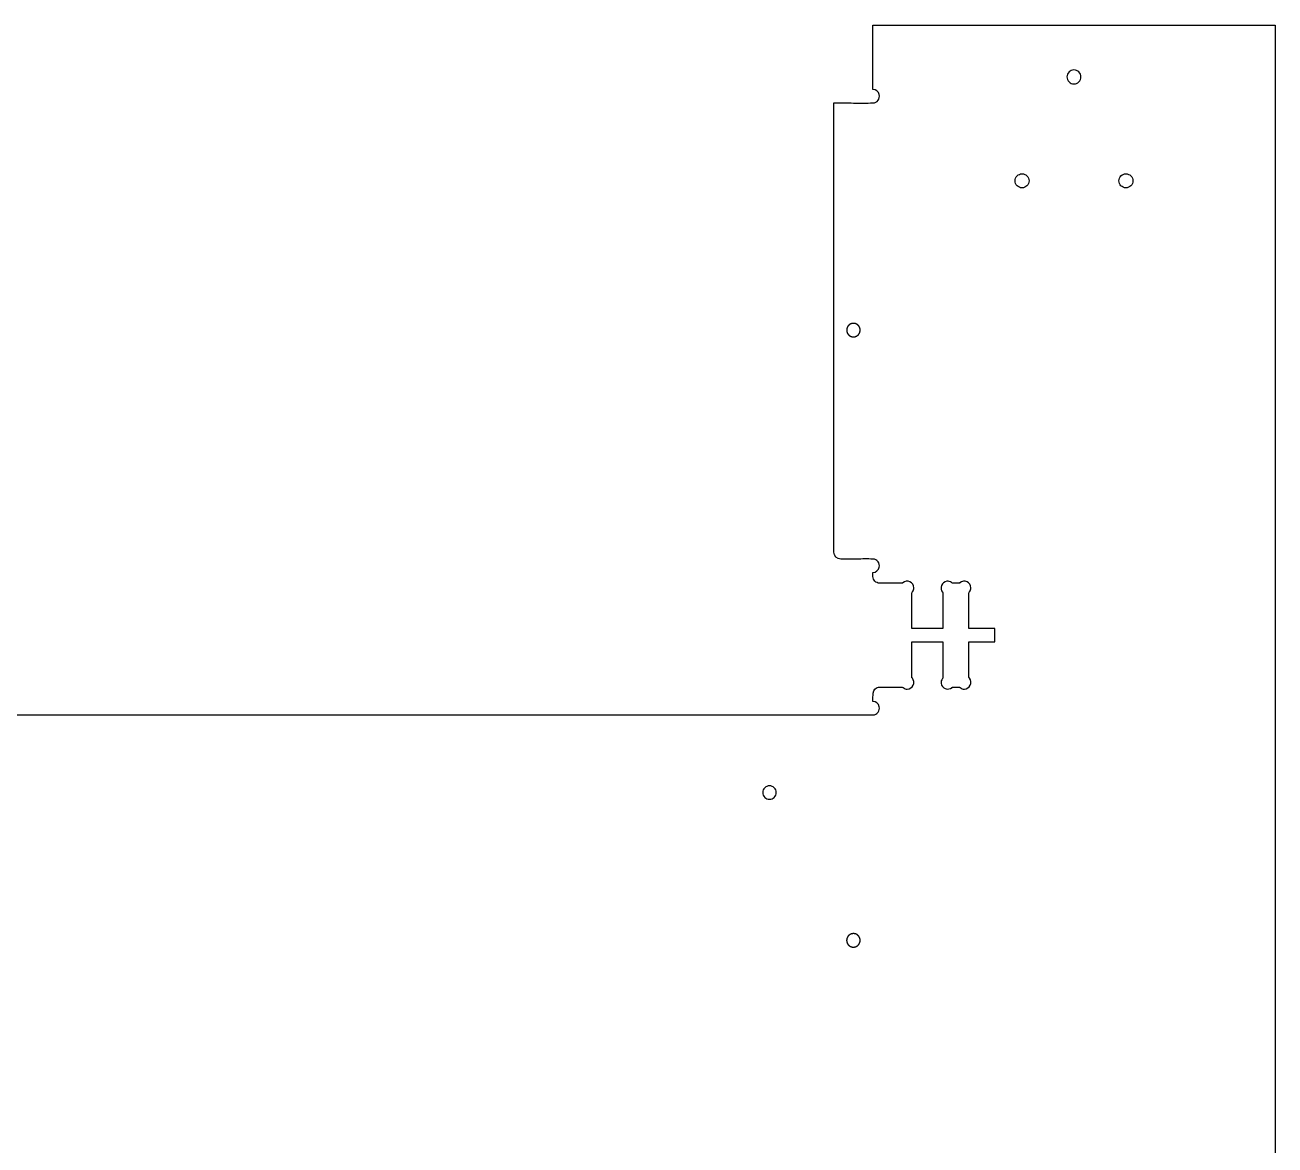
# Model space of a CAD drawing. Extents: x 1.2 to 94.3, y 0.6 to 47.4.
# Drawn here: x 70.21 to 94.28, y 25.83 to 47.39 of the extents above; entities that cross this region are included whole.
import ezdxf

# ---------------------------------------------------------------- set-up
doc = ezdxf.new("R2010")
doc.units = 0
doc.layers.add('SCREW_LOCATION_MARKERS', color=1, linetype='CONTINUOUS')
doc.layers.add('THRUCUT_ENDWALL', color=18, linetype='CONTINUOUS')

msp = doc.modelspace()

# ---------------------------------------------------------------- linework, layer by layer
at = {"layer": 'SCREW_LOCATION_MARKERS'}
for points in [[(86.16, 41.648), (86.158, 41.648), (86.157, 41.648), (86.155, 41.648), (86.154, 41.648), (86.152, 41.648), (86.151, 41.648), (86.149, 41.648), (86.148, 41.648), (86.146, 41.648), (86.145, 41.648), (86.143, 41.647), (86.142, 41.647), (86.14, 41.647), (86.139, 41.647), (86.137, 41.647), (86.136, 41.646), (86.134, 41.646), (86.133, 41.646), (86.131, 41.645), (86.13, 41.645), (86.128, 41.645), (86.127, 41.644), (86.125, 41.644), (86.124, 41.643), (86.122, 41.643), (86.121, 41.642), (86.119, 41.642), (86.118, 41.641), (86.116, 41.641), (86.115, 41.64), (86.113, 41.64), (86.112, 41.639), (86.11, 41.639), (86.109, 41.638), (86.107, 41.637), (86.106, 41.637), (86.104, 41.636), (86.104, 41.636), (86.103, 41.635), (86.102, 41.635), (86.101, 41.635), (86.101, 41.634), (86.1, 41.634), (86.099, 41.634), (86.098, 41.633), (86.098, 41.633), (86.097, 41.632), (86.096, 41.632), (86.095, 41.632), (86.095, 41.631), (86.094, 41.631), (86.093, 41.63), (86.093, 41.63), (86.092, 41.629), (86.091, 41.629), (86.091, 41.629), (86.09, 41.628), (86.089, 41.628), (86.088, 41.627), (86.088, 41.627), (86.087, 41.626), (86.086, 41.626), (86.086, 41.625), (86.085, 41.625), (86.084, 41.624), (86.084, 41.624), (86.083, 41.623), (86.082, 41.623), (86.082, 41.622), (86.081, 41.622), (86.08, 41.621), (86.08, 41.621), (86.079, 41.62), (86.078, 41.62), (86.078, 41.619), (86.077, 41.619), (86.076, 41.618), (86.076, 41.618), (86.075, 41.617), (86.074, 41.617), (86.074, 41.616), (86.073, 41.616), (86.073, 41.615), (86.072, 41.614), (86.071, 41.614), (86.071, 41.613), (86.07, 41.613), (86.069, 41.612), (86.069, 41.612), (86.068, 41.611), (86.068, 41.61), (86.067, 41.61), (86.066, 41.609), (86.066, 41.609), (86.065, 41.608), (86.065, 41.607), (86.064, 41.607), (86.064, 41.606), (86.063, 41.605), (86.062, 41.605), (86.062, 41.604), (86.061, 41.604), (86.061, 41.603), (86.06, 41.602), (86.06, 41.602), (86.059, 41.601), (86.059, 41.6), (86.058, 41.6), (86.058, 41.599), (86.057, 41.598), (86.057, 41.598), (86.056, 41.597), (86.056, 41.596), (86.055, 41.596), (86.055, 41.595), (86.054, 41.594), (86.054, 41.594), (86.053, 41.593), (86.053, 41.592), (86.052, 41.592), (86.052, 41.591), (86.051, 41.59), (86.051, 41.59), (86.05, 41.589), (86.05, 41.588), (86.049, 41.587), (86.049, 41.587), (86.049, 41.586), (86.048, 41.585), (86.048, 41.585), (86.047, 41.584), (86.047, 41.583), (86.046, 41.582), (86.046, 41.582), (86.046, 41.581), (86.045, 41.58), (86.045, 41.58), (86.044, 41.579), (86.044, 41.578), (86.044, 41.577), (86.043, 41.577), (86.043, 41.576), (86.043, 41.575), (86.042, 41.574), (86.042, 41.574), (86.041, 41.572), (86.041, 41.571), (86.04, 41.569), (86.039, 41.568), (86.039, 41.566), (86.038, 41.565), (86.038, 41.563), (86.037, 41.562), (86.036, 41.56), (86.036, 41.559), (86.035, 41.557), (86.035, 41.556), (86.035, 41.554), (86.034, 41.553), (86.034, 41.551), (86.033, 41.55), (86.033, 41.548), (86.033, 41.547), (86.032, 41.545), (86.032, 41.544), (86.032, 41.542), (86.031, 41.541), (86.031, 41.539), (86.031, 41.538), (86.031, 41.536), (86.031, 41.535), (86.03, 41.533), (86.03, 41.532), (86.03, 41.53), (86.03, 41.529), (86.03, 41.527), (86.03, 41.526), (86.03, 41.524), (86.03, 41.523), (86.03, 41.521), (86.03, 41.52), (86.03, 41.518), (86.03, 41.517), (86.03, 41.516), (86.03, 41.514), (86.03, 41.513), (86.03, 41.511), (86.03, 41.51), (86.03, 41.508), (86.03, 41.507), (86.03, 41.505), (86.03, 41.504), (86.031, 41.502), (86.031, 41.501), (86.031, 41.499), (86.031, 41.498), (86.031, 41.496), (86.032, 41.495), (86.032, 41.493), (86.032, 41.492), (86.033, 41.49), (86.033, 41.489), (86.033, 41.487), (86.034, 41.486), (86.034, 41.484), (86.035, 41.483), (86.035, 41.481), (86.035, 41.48), (86.036, 41.478), (86.036, 41.477), (86.037, 41.475), (86.038, 41.474), (86.038, 41.472), (86.039, 41.471), (86.039, 41.469), (86.04, 41.468), (86.041, 41.466), (86.041, 41.465), (86.042, 41.463), (86.042, 41.462), (86.043, 41.462), (86.043, 41.461), (86.043, 41.46), (86.044, 41.459), (86.044, 41.459), (86.044, 41.458), (86.045, 41.457), (86.045, 41.457), (86.046, 41.456), (86.046, 41.455), (86.046, 41.454), (86.047, 41.454), (86.047, 41.453), (86.048, 41.452), (86.048, 41.451), (86.049, 41.451), (86.049, 41.45), (86.049, 41.449), (86.05, 41.449), (86.05, 41.448), (86.051, 41.447), (86.051, 41.447), (86.052, 41.446), (86.052, 41.445), (86.053, 41.445), (86.053, 41.444), (86.054, 41.443), (86.054, 41.442), (86.055, 41.442), (86.055, 41.441), (86.056, 41.44), (86.056, 41.44), (86.057, 41.439), (86.057, 41.438), (86.058, 41.438), (86.058, 41.437), (86.059, 41.436), (86.059, 41.436), (86.06, 41.435), (86.06, 41.435), (86.061, 41.434), (86.061, 41.433), (86.062, 41.433), (86.062, 41.432), (86.063, 41.431), (86.064, 41.431), (86.064, 41.43), (86.065, 41.43), (86.065, 41.429), (86.066, 41.428), (86.066, 41.428), (86.067, 41.427), (86.068, 41.426), (86.068, 41.426), (86.069, 41.425), (86.069, 41.425), (86.07, 41.424), (86.071, 41.424), (86.071, 41.423), (86.072, 41.422), (86.073, 41.422), (86.073, 41.421), (86.074, 41.421), (86.074, 41.42), (86.075, 41.42), (86.076, 41.419), (86.076, 41.419), (86.077, 41.418), (86.078, 41.417), (86.078, 41.417), (86.079, 41.416), (86.08, 41.416), (86.08, 41.415), (86.081, 41.415), (86.082, 41.414), (86.082, 41.414), (86.083, 41.413), (86.084, 41.413), (86.084, 41.412), (86.085, 41.412), (86.086, 41.411), (86.086, 41.411), (86.087, 41.411), (86.088, 41.41), (86.088, 41.41), (86.089, 41.409), (86.09, 41.409), (86.091, 41.408), (86.091, 41.408), (86.092, 41.407), (86.093, 41.407), (86.093, 41.407), (86.094, 41.406), (86.095, 41.406), (86.095, 41.405), (86.096, 41.405), (86.097, 41.404), (86.098, 41.404), (86.098, 41.404), (86.099, 41.403), (86.1, 41.403), (86.101, 41.403), (86.101, 41.402), (86.102, 41.402), (86.103, 41.401), (86.104, 41.401), (86.104, 41.401), (86.106, 41.4), (86.107, 41.399), (86.109, 41.399), (86.11, 41.398), (86.112, 41.398), (86.113, 41.397), (86.115, 41.396), (86.116, 41.396), (86.118, 41.395), (86.119, 41.395), (86.121, 41.394), (86.122, 41.394), (86.124, 41.393), (86.125, 41.393), (86.127, 41.393), (86.128, 41.392), (86.13, 41.392), (86.131, 41.392), (86.133, 41.391), (86.134, 41.391), (86.136, 41.391), (86.137, 41.39), (86.139, 41.39), (86.14, 41.39), (86.142, 41.39), (86.143, 41.389), (86.145, 41.389), (86.146, 41.389), (86.148, 41.389), (86.149, 41.389), (86.151, 41.389), (86.152, 41.389), (86.154, 41.389), (86.155, 41.388), (86.157, 41.388), (86.158, 41.388), (86.16, 41.388), (86.161, 41.388), (86.162, 41.388), (86.164, 41.388), (86.165, 41.389), (86.167, 41.389), (86.168, 41.389), (86.17, 41.389), (86.171, 41.389), (86.173, 41.389), (86.174, 41.389), (86.176, 41.389), (86.177, 41.39), (86.179, 41.39), (86.18, 41.39), (86.182, 41.39), (86.183, 41.391), (86.185, 41.391), (86.186, 41.391), (86.188, 41.392), (86.189, 41.392), (86.191, 41.392), (86.192, 41.393), (86.194, 41.393), (86.195, 41.393), (86.197, 41.394), (86.198, 41.394), (86.2, 41.395), (86.201, 41.395), (86.203, 41.396), (86.204, 41.396), (86.206, 41.397), (86.207, 41.398), (86.209, 41.398), (86.21, 41.399), (86.212, 41.399), (86.213, 41.4), (86.215, 41.401), (86.216, 41.401), (86.216, 41.401), (86.217, 41.402), (86.218, 41.402), (86.219, 41.403), (86.219, 41.403), (86.22, 41.403), (86.221, 41.404), (86.221, 41.404), (86.222, 41.404), (86.223, 41.405), (86.224, 41.405), (86.224, 41.406), (86.225, 41.406), (86.226, 41.407), (86.226, 41.407), (86.227, 41.407), (86.228, 41.408), (86.229, 41.408), (86.229, 41.409), (86.23, 41.409), (86.231, 41.41), (86.231, 41.41), (86.232, 41.411), (86.233, 41.411), (86.233, 41.411), (86.234, 41.412), (86.235, 41.412), (86.236, 41.413), (86.236, 41.413), (86.237, 41.414), (86.238, 41.414), (86.238, 41.415), (86.239, 41.415), (86.24, 41.416), (86.24, 41.416), (86.241, 41.417), (86.241, 41.417), (86.242, 41.418), (86.243, 41.419), (86.243, 41.419), (86.244, 41.42), (86.245, 41.42), (86.245, 41.421), (86.246, 41.421), (86.247, 41.422), (86.247, 41.422), (86.248, 41.423), (86.248, 41.424), (86.249, 41.424), (86.25, 41.425), (86.25, 41.425), (86.251, 41.426), (86.251, 41.426), (86.252, 41.427), (86.253, 41.428), (86.253, 41.428), (86.254, 41.429), (86.254, 41.43), (86.255, 41.43), (86.256, 41.431), (86.256, 41.431), (86.257, 41.432), (86.257, 41.433), (86.258, 41.433), (86.258, 41.434), (86.259, 41.435), (86.259, 41.435), (86.26, 41.436), (86.26, 41.436), (86.261, 41.437), (86.262, 41.438), (86.262, 41.438), (86.263, 41.439), (86.263, 41.44), (86.264, 41.44), (86.264, 41.441), (86.265, 41.442), (86.265, 41.442), (86.266, 41.443), (86.266, 41.444), (86.267, 41.445), (86.267, 41.445), (86.267, 41.446), (86.268, 41.447), (86.268, 41.447), (86.269, 41.448), (86.269, 41.449), (86.27, 41.449), (86.27, 41.45), (86.271, 41.451), (86.271, 41.451), (86.271, 41.452), (86.272, 41.453), (86.272, 41.454), (86.273, 41.454), (86.273, 41.455), (86.273, 41.456), (86.274, 41.457), (86.274, 41.457), (86.275, 41.458), (86.275, 41.459), (86.275, 41.459), (86.276, 41.46), (86.276, 41.461), (86.276, 41.462), (86.277, 41.462), (86.277, 41.463), (86.278, 41.465), (86.279, 41.466), (86.279, 41.468), (86.28, 41.469), (86.28, 41.471), (86.281, 41.472), (86.282, 41.474), (86.282, 41.475), (86.283, 41.477), (86.283, 41.478), (86.284, 41.48), (86.284, 41.481), (86.285, 41.483), (86.285, 41.484), (86.285, 41.486), (86.286, 41.487), (86.286, 41.489), (86.286, 41.49), (86.287, 41.492), (86.287, 41.493), (86.287, 41.495), (86.288, 41.496), (86.288, 41.498), (86.288, 41.499), (86.288, 41.501), (86.289, 41.502), (86.289, 41.504), (86.289, 41.505), (86.289, 41.507), (86.289, 41.508), (86.289, 41.51), (86.289, 41.511), (86.289, 41.513), (86.289, 41.514), (86.29, 41.516), (86.29, 41.517), (86.29, 41.518), (86.29, 41.52), (86.29, 41.521), (86.289, 41.523), (86.289, 41.524), (86.289, 41.526), (86.289, 41.527), (86.289, 41.529), (86.289, 41.53), (86.289, 41.532), (86.289, 41.533), (86.289, 41.535), (86.288, 41.536), (86.288, 41.538), (86.288, 41.539), (86.288, 41.541), (86.287, 41.542), (86.287, 41.544), (86.287, 41.545), (86.286, 41.547), (86.286, 41.548), (86.286, 41.55), (86.285, 41.551), (86.285, 41.553), (86.285, 41.554), (86.284, 41.556), (86.284, 41.557), (86.283, 41.559), (86.283, 41.56), (86.282, 41.562), (86.282, 41.563), (86.281, 41.565), (86.28, 41.566), (86.28, 41.568), (86.279, 41.569), (86.279, 41.571), (86.278, 41.572), (86.277, 41.574), (86.277, 41.574), (86.276, 41.575), (86.276, 41.576), (86.276, 41.577), (86.275, 41.577), (86.275, 41.578), (86.275, 41.579), (86.274, 41.58), (86.274, 41.58), (86.273, 41.581), (86.273, 41.582), (86.273, 41.582), (86.272, 41.583), (86.272, 41.584), (86.271, 41.585), (86.271, 41.585), (86.271, 41.586), (86.27, 41.587), (86.27, 41.587), (86.269, 41.588), (86.269, 41.589), (86.268, 41.59), (86.268, 41.59), (86.267, 41.591), (86.267, 41.592), (86.267, 41.592), (86.266, 41.593), (86.266, 41.594), (86.265, 41.594), (86.265, 41.595), (86.264, 41.596), (86.264, 41.596), (86.263, 41.597), (86.263, 41.598), (86.262, 41.598), (86.262, 41.599), (86.261, 41.6), (86.26, 41.6), (86.26, 41.601), (86.259, 41.602), (86.259, 41.602), (86.258, 41.603), (86.258, 41.604), (86.257, 41.604), (86.257, 41.605), (86.256, 41.605), (86.256, 41.606), (86.255, 41.607), (86.254, 41.607), (86.254, 41.608), (86.253, 41.609), (86.253, 41.609), (86.252, 41.61), (86.251, 41.61), (86.251, 41.611), (86.25, 41.612), (86.25, 41.612), (86.249, 41.613), (86.248, 41.613), (86.248, 41.614), (86.247, 41.614), (86.247, 41.615), (86.246, 41.616), (86.245, 41.616), (86.245, 41.617), (86.244, 41.617), (86.243, 41.618), (86.243, 41.618), (86.242, 41.619), (86.241, 41.619), (86.241, 41.62), (86.24, 41.62), (86.24, 41.621), (86.239, 41.621), (86.238, 41.622), (86.238, 41.622), (86.237, 41.623), (86.236, 41.623), (86.236, 41.624), (86.235, 41.624), (86.234, 41.625), (86.233, 41.625), (86.233, 41.626), (86.232, 41.626), (86.231, 41.627), (86.231, 41.627), (86.23, 41.628), (86.229, 41.628), (86.229, 41.629), (86.228, 41.629), (86.227, 41.629), (86.226, 41.63), (86.226, 41.63), (86.225, 41.631), (86.224, 41.631), (86.224, 41.632), (86.223, 41.632), (86.222, 41.632), (86.221, 41.633), (86.221, 41.633), (86.22, 41.634), (86.219, 41.634), (86.219, 41.634), (86.218, 41.635), (86.217, 41.635), (86.216, 41.635), (86.216, 41.636), (86.215, 41.636), (86.213, 41.637), (86.212, 41.637), (86.21, 41.638), (86.209, 41.639), (86.207, 41.639), (86.206, 41.64), (86.204, 41.64), (86.203, 41.641), (86.201, 41.641), (86.2, 41.642), (86.198, 41.642), (86.197, 41.643), (86.195, 41.643), (86.194, 41.644), (86.192, 41.644), (86.191, 41.645), (86.189, 41.645), (86.188, 41.645), (86.186, 41.646), (86.185, 41.646), (86.183, 41.646), (86.182, 41.647), (86.18, 41.647), (86.179, 41.647), (86.177, 41.647), (86.176, 41.647), (86.174, 41.648), (86.173, 41.648), (86.171, 41.648), (86.17, 41.648), (86.168, 41.648), (86.167, 41.648), (86.165, 41.648), (86.164, 41.648), (86.162, 41.648), (86.161, 41.648)], [(86.159, 29.898), (86.158, 29.898), (86.156, 29.898), (86.155, 29.898), (86.153, 29.898), (86.152, 29.898), (86.151, 29.898), (86.149, 29.898), (86.148, 29.898), (86.146, 29.898), (86.145, 29.897), (86.143, 29.897), (86.142, 29.897), (86.14, 29.897), (86.139, 29.897), (86.137, 29.896), (86.136, 29.896), (86.134, 29.896), (86.133, 29.895), (86.131, 29.895), (86.13, 29.895), (86.128, 29.894), (86.126, 29.894), (86.125, 29.894), (86.123, 29.893), (86.122, 29.893), (86.12, 29.892), (86.119, 29.892), (86.117, 29.891), (86.116, 29.891), (86.114, 29.89), (86.113, 29.89), (86.111, 29.889), (86.11, 29.888), (86.108, 29.888), (86.107, 29.887), (86.105, 29.887), (86.104, 29.886), (86.103, 29.886), (86.102, 29.885), (86.102, 29.885), (86.101, 29.884), (86.1, 29.884), (86.1, 29.884), (86.099, 29.883), (86.098, 29.883), (86.097, 29.883), (86.097, 29.882), (86.096, 29.882), (86.095, 29.881), (86.094, 29.881), (86.094, 29.881), (86.093, 29.88), (86.092, 29.88), (86.092, 29.879), (86.091, 29.879), (86.09, 29.878), (86.089, 29.878), (86.089, 29.877), (86.088, 29.877), (86.087, 29.877), (86.087, 29.876), (86.086, 29.876), (86.085, 29.875), (86.085, 29.875), (86.084, 29.874), (86.083, 29.874), (86.083, 29.873), (86.082, 29.873), (86.081, 29.872), (86.081, 29.872), (86.08, 29.871), (86.079, 29.871), (86.079, 29.87), (86.078, 29.87), (86.077, 29.869), (86.077, 29.869), (86.076, 29.868), (86.075, 29.868), (86.075, 29.867), (86.074, 29.866), (86.073, 29.866), (86.073, 29.865), (86.072, 29.865), (86.072, 29.864), (86.071, 29.864), (86.07, 29.863), (86.07, 29.863), (86.069, 29.862), (86.069, 29.861), (86.068, 29.861), (86.067, 29.86), (86.067, 29.86), (86.066, 29.859), (86.066, 29.858), (86.065, 29.858), (86.064, 29.857), (86.064, 29.857), (86.063, 29.856), (86.063, 29.855), (86.062, 29.855), (86.062, 29.854), (86.061, 29.853), (86.06, 29.853), (86.06, 29.852), (86.059, 29.851), (86.059, 29.851), (86.058, 29.85), (86.058, 29.85), (86.057, 29.849), (86.057, 29.848), (86.056, 29.848), (86.056, 29.847), (86.055, 29.846), (86.055, 29.846), (86.054, 29.845), (86.054, 29.844), (86.053, 29.844), (86.053, 29.843), (86.052, 29.842), (86.052, 29.841), (86.051, 29.841), (86.051, 29.84), (86.05, 29.839), (86.05, 29.839), (86.05, 29.838), (86.049, 29.837), (86.049, 29.837), (86.048, 29.836), (86.048, 29.835), (86.047, 29.834), (86.047, 29.834), (86.047, 29.833), (86.046, 29.832), (86.046, 29.832), (86.045, 29.831), (86.045, 29.83), (86.045, 29.829), (86.044, 29.829), (86.044, 29.828), (86.043, 29.827), (86.043, 29.826), (86.043, 29.826), (86.042, 29.825), (86.042, 29.824), (86.042, 29.824), (86.041, 29.822), (86.04, 29.821), (86.04, 29.819), (86.039, 29.818), (86.038, 29.816), (86.038, 29.815), (86.037, 29.813), (86.037, 29.812), (86.036, 29.81), (86.036, 29.809), (86.035, 29.807), (86.035, 29.806), (86.034, 29.804), (86.034, 29.802), (86.033, 29.801), (86.033, 29.799), (86.033, 29.798), (86.032, 29.796), (86.032, 29.795), (86.032, 29.793), (86.031, 29.792), (86.031, 29.79), (86.031, 29.789), (86.031, 29.787), (86.03, 29.786), (86.03, 29.784), (86.03, 29.783), (86.03, 29.781), (86.03, 29.78), (86.03, 29.778), (86.03, 29.777), (86.029, 29.775), (86.029, 29.774), (86.029, 29.773), (86.029, 29.771), (86.029, 29.77), (86.029, 29.768), (86.029, 29.767), (86.029, 29.765), (86.029, 29.764), (86.029, 29.762), (86.029, 29.761), (86.03, 29.76), (86.03, 29.758), (86.03, 29.757), (86.03, 29.755), (86.03, 29.754), (86.03, 29.752), (86.03, 29.751), (86.031, 29.749), (86.031, 29.748), (86.031, 29.746), (86.031, 29.745), (86.032, 29.743), (86.032, 29.742), (86.032, 29.74), (86.033, 29.739), (86.033, 29.737), (86.033, 29.735), (86.034, 29.734), (86.034, 29.732), (86.035, 29.731), (86.035, 29.729), (86.036, 29.728), (86.036, 29.726), (86.037, 29.725), (86.037, 29.723), (86.038, 29.722), (86.038, 29.72), (86.039, 29.719), (86.04, 29.717), (86.04, 29.716), (86.041, 29.714), (86.042, 29.713), (86.042, 29.712), (86.042, 29.711), (86.043, 29.711), (86.043, 29.71), (86.043, 29.709), (86.044, 29.709), (86.044, 29.708), (86.045, 29.707), (86.045, 29.706), (86.045, 29.706), (86.046, 29.705), (86.046, 29.704), (86.047, 29.703), (86.047, 29.703), (86.047, 29.702), (86.048, 29.701), (86.048, 29.701), (86.049, 29.7), (86.049, 29.699), (86.05, 29.698), (86.05, 29.698), (86.05, 29.697), (86.051, 29.696), (86.051, 29.696), (86.052, 29.695), (86.052, 29.694), (86.053, 29.694), (86.053, 29.693), (86.054, 29.692), (86.054, 29.692), (86.055, 29.691), (86.055, 29.69), (86.056, 29.69), (86.056, 29.689), (86.057, 29.688), (86.057, 29.688), (86.058, 29.687), (86.058, 29.686), (86.059, 29.686), (86.059, 29.685), (86.06, 29.684), (86.06, 29.684), (86.061, 29.683), (86.062, 29.682), (86.062, 29.682), (86.063, 29.681), (86.063, 29.681), (86.064, 29.68), (86.064, 29.679), (86.065, 29.679), (86.066, 29.678), (86.066, 29.678), (86.067, 29.677), (86.067, 29.676), (86.068, 29.676), (86.069, 29.675), (86.069, 29.675), (86.07, 29.674), (86.07, 29.673), (86.071, 29.673), (86.072, 29.672), (86.072, 29.672), (86.073, 29.671), (86.073, 29.671), (86.074, 29.67), (86.075, 29.669), (86.075, 29.669), (86.076, 29.668), (86.077, 29.668), (86.077, 29.667), (86.078, 29.667), (86.079, 29.666), (86.079, 29.666), (86.08, 29.665), (86.081, 29.665), (86.081, 29.664), (86.082, 29.664), (86.083, 29.663), (86.083, 29.663), (86.084, 29.662), (86.085, 29.662), (86.085, 29.661), (86.086, 29.661), (86.087, 29.66), (86.087, 29.66), (86.088, 29.659), (86.089, 29.659), (86.089, 29.659), (86.09, 29.658), (86.091, 29.658), (86.092, 29.657), (86.092, 29.657), (86.093, 29.656), (86.094, 29.656), (86.094, 29.656), (86.095, 29.655), (86.096, 29.655), (86.097, 29.654), (86.097, 29.654), (86.098, 29.654), (86.099, 29.653), (86.1, 29.653), (86.1, 29.652), (86.101, 29.652), (86.102, 29.652), (86.102, 29.651), (86.103, 29.651), (86.104, 29.651), (86.105, 29.65), (86.107, 29.649), (86.108, 29.649), (86.11, 29.648), (86.111, 29.647), (86.113, 29.647), (86.114, 29.646), (86.116, 29.646), (86.117, 29.645), (86.119, 29.645), (86.12, 29.644), (86.122, 29.644), (86.123, 29.643), (86.125, 29.643), (86.126, 29.642), (86.128, 29.642), (86.13, 29.642), (86.131, 29.641), (86.133, 29.641), (86.134, 29.641), (86.136, 29.64), (86.137, 29.64), (86.139, 29.64), (86.14, 29.64), (86.142, 29.639), (86.143, 29.639), (86.145, 29.639), (86.146, 29.639), (86.148, 29.639), (86.149, 29.639), (86.151, 29.639), (86.152, 29.638), (86.153, 29.638), (86.155, 29.638), (86.156, 29.638), (86.158, 29.638), (86.159, 29.638), (86.161, 29.638), (86.162, 29.638), (86.164, 29.638), (86.165, 29.638), (86.166, 29.638), (86.168, 29.639), (86.169, 29.639), (86.171, 29.639), (86.172, 29.639), (86.174, 29.639), (86.175, 29.639), (86.177, 29.639), (86.178, 29.64), (86.18, 29.64), (86.181, 29.64), (86.183, 29.64), (86.184, 29.641), (86.186, 29.641), (86.187, 29.641), (86.189, 29.642), (86.19, 29.642), (86.192, 29.642), (86.193, 29.643), (86.195, 29.643), (86.197, 29.644), (86.198, 29.644), (86.2, 29.645), (86.201, 29.645), (86.203, 29.646), (86.204, 29.646), (86.206, 29.647), (86.207, 29.647), (86.209, 29.648), (86.21, 29.649), (86.212, 29.649), (86.213, 29.65), (86.215, 29.651), (86.215, 29.651), (86.216, 29.651), (86.217, 29.652), (86.217, 29.652), (86.218, 29.652), (86.219, 29.653), (86.22, 29.653), (86.22, 29.654), (86.221, 29.654), (86.222, 29.654), (86.223, 29.655), (86.223, 29.655), (86.224, 29.656), (86.225, 29.656), (86.225, 29.656), (86.226, 29.657), (86.227, 29.657), (86.228, 29.658), (86.228, 29.658), (86.229, 29.659), (86.23, 29.659), (86.23, 29.659), (86.231, 29.66), (86.232, 29.66), (86.232, 29.661), (86.233, 29.661), (86.234, 29.662), (86.235, 29.662), (86.235, 29.663), (86.236, 29.663), (86.237, 29.664), (86.237, 29.664), (86.238, 29.665), (86.239, 29.665), (86.239, 29.666), (86.24, 29.666), (86.241, 29.667), (86.241, 29.667), (86.242, 29.668), (86.242, 29.668), (86.243, 29.669), (86.244, 29.669), (86.244, 29.67), (86.245, 29.671), (86.246, 29.671), (86.246, 29.672), (86.247, 29.672), (86.248, 29.673), (86.248, 29.673), (86.249, 29.674), (86.249, 29.675), (86.25, 29.675), (86.251, 29.676), (86.251, 29.676), (86.252, 29.677), (86.252, 29.678), (86.253, 29.678), (86.254, 29.679), (86.254, 29.679), (86.255, 29.68), (86.255, 29.681), (86.256, 29.681), (86.256, 29.682), (86.257, 29.682), (86.257, 29.683), (86.258, 29.684), (86.259, 29.684), (86.259, 29.685), (86.26, 29.686), (86.26, 29.686), (86.261, 29.687), (86.261, 29.688), (86.262, 29.688), (86.262, 29.689), (86.263, 29.69), (86.263, 29.69), (86.264, 29.691), (86.264, 29.692), (86.265, 29.692), (86.265, 29.693), (86.266, 29.694), (86.266, 29.694), (86.267, 29.695), (86.267, 29.696), (86.268, 29.696), (86.268, 29.697), (86.268, 29.698), (86.269, 29.698), (86.269, 29.699), (86.27, 29.7), (86.27, 29.701), (86.271, 29.701), (86.271, 29.702), (86.272, 29.703), (86.272, 29.703), (86.272, 29.704), (86.273, 29.705), (86.273, 29.706), (86.274, 29.706), (86.274, 29.707), (86.274, 29.708), (86.275, 29.709), (86.275, 29.709), (86.275, 29.71), (86.276, 29.711), (86.276, 29.711), (86.277, 29.712), (86.277, 29.713), (86.278, 29.714), (86.278, 29.716), (86.279, 29.717), (86.279, 29.719), (86.28, 29.72), (86.281, 29.722), (86.281, 29.723), (86.282, 29.725), (86.282, 29.726), (86.283, 29.728), (86.283, 29.729), (86.284, 29.731), (86.284, 29.732), (86.285, 29.734), (86.285, 29.735), (86.285, 29.737), (86.286, 29.739), (86.286, 29.74), (86.286, 29.742), (86.287, 29.743), (86.287, 29.745), (86.287, 29.746), (86.288, 29.748), (86.288, 29.749), (86.288, 29.751), (86.288, 29.752), (86.288, 29.754), (86.289, 29.755), (86.289, 29.757), (86.289, 29.758), (86.289, 29.76), (86.289, 29.761), (86.289, 29.762), (86.289, 29.764), (86.289, 29.765), (86.289, 29.767), (86.289, 29.768), (86.289, 29.77), (86.289, 29.771), (86.289, 29.773), (86.289, 29.774), (86.289, 29.775), (86.289, 29.777), (86.289, 29.778), (86.289, 29.78), (86.289, 29.781), (86.288, 29.783), (86.288, 29.784), (86.288, 29.786), (86.288, 29.787), (86.288, 29.789), (86.287, 29.79), (86.287, 29.792), (86.287, 29.793), (86.286, 29.795), (86.286, 29.796), (86.286, 29.798), (86.285, 29.799), (86.285, 29.801), (86.285, 29.802), (86.284, 29.804), (86.284, 29.806), (86.283, 29.807), (86.283, 29.809), (86.282, 29.81), (86.282, 29.812), (86.281, 29.813), (86.281, 29.815), (86.28, 29.816), (86.279, 29.818), (86.279, 29.819), (86.278, 29.821), (86.278, 29.822), (86.277, 29.824), (86.277, 29.824), (86.276, 29.825), (86.276, 29.826), (86.275, 29.826), (86.275, 29.827), (86.275, 29.828), (86.274, 29.829), (86.274, 29.829), (86.274, 29.83), (86.273, 29.831), (86.273, 29.832), (86.272, 29.832), (86.272, 29.833), (86.272, 29.834), (86.271, 29.834), (86.271, 29.835), (86.27, 29.836), (86.27, 29.837), (86.269, 29.837), (86.269, 29.838), (86.268, 29.839), (86.268, 29.839), (86.268, 29.84), (86.267, 29.841), (86.267, 29.841), (86.266, 29.842), (86.266, 29.843), (86.265, 29.844), (86.265, 29.844), (86.264, 29.845), (86.264, 29.846), (86.263, 29.846), (86.263, 29.847), (86.262, 29.848), (86.262, 29.848), (86.261, 29.849), (86.261, 29.85), (86.26, 29.85), (86.26, 29.851), (86.259, 29.851), (86.259, 29.852), (86.258, 29.853), (86.257, 29.853), (86.257, 29.854), (86.256, 29.855), (86.256, 29.855), (86.255, 29.856), (86.255, 29.857), (86.254, 29.857), (86.254, 29.858), (86.253, 29.858), (86.252, 29.859), (86.252, 29.86), (86.251, 29.86), (86.251, 29.861), (86.25, 29.861), (86.249, 29.862), (86.249, 29.863), (86.248, 29.863), (86.248, 29.864), (86.247, 29.864), (86.246, 29.865), (86.246, 29.865), (86.245, 29.866), (86.244, 29.866), (86.244, 29.867), (86.243, 29.868), (86.242, 29.868), (86.242, 29.869), (86.241, 29.869), (86.241, 29.87), (86.24, 29.87), (86.239, 29.871), (86.239, 29.871), (86.238, 29.872), (86.237, 29.872), (86.237, 29.873), (86.236, 29.873), (86.235, 29.874), (86.235, 29.874), (86.234, 29.875), (86.233, 29.875), (86.232, 29.876), (86.232, 29.876), (86.231, 29.877), (86.23, 29.877), (86.23, 29.877), (86.229, 29.878), (86.228, 29.878), (86.228, 29.879), (86.227, 29.879), (86.226, 29.88), (86.225, 29.88), (86.225, 29.881), (86.224, 29.881), (86.223, 29.881), (86.223, 29.882), (86.222, 29.882), (86.221, 29.883), (86.22, 29.883), (86.22, 29.883), (86.219, 29.884), (86.218, 29.884), (86.217, 29.884), (86.217, 29.885), (86.216, 29.885), (86.215, 29.886), (86.215, 29.886), (86.213, 29.887), (86.212, 29.887), (86.21, 29.888), (86.209, 29.888), (86.207, 29.889), (86.206, 29.89), (86.204, 29.89), (86.203, 29.891), (86.201, 29.891), (86.2, 29.892), (86.198, 29.892), (86.197, 29.893), (86.195, 29.893), (86.193, 29.894), (86.192, 29.894), (86.19, 29.894), (86.189, 29.895), (86.187, 29.895), (86.186, 29.895), (86.184, 29.896), (86.183, 29.896), (86.181, 29.896), (86.18, 29.897), (86.178, 29.897), (86.177, 29.897), (86.175, 29.897), (86.174, 29.897), (86.172, 29.898), (86.171, 29.898), (86.169, 29.898), (86.168, 29.898), (86.166, 29.898), (86.165, 29.898), (86.164, 29.898), (86.162, 29.898), (86.161, 29.898)]]:
    msp.add_lwpolyline(points, close=True, dxfattribs=at)
at = {"layer": 'THRUCUT_ENDWALL'}
msp.add_lwpolyline([(60.996, 34.11), (86.535, 34.11, 0.475732), (86.656, 34.268, 0.333204), (86.535, 34.37, -0.018431), (86.54, 34.53, -0.349639), (86.645, 34.643, -0.019053), (86.651, 34.644, -0.009498), (86.664, 34.645), (87.101, 34.645, -0.08601), (87.118, 34.634, 0.186349), (87.196, 34.607, 0.284949), (87.31, 34.682, 0.285005), (87.294, 34.819, 0.066648), (87.289, 34.823, -0.145329), (87.284, 34.829), (87.284, 35.515), (87.884, 35.515), (87.884, 34.829, -0.079593), (87.873, 34.808, 0.210465), (87.848, 34.718, 0.269976), (87.929, 34.616, 0.269963), (88.059, 34.636, 0.065724), (88.063, 34.641, -0.145463), (88.068, 34.645), (88.201, 34.645, -0.08601), (88.218, 34.634, 0.186349), (88.296, 34.607, 0.284949), (88.41, 34.682, 0.285005), (88.394, 34.819, 0.066648), (88.389, 34.823, -0.145329), (88.384, 34.829), (88.384, 35.515), (88.884, 35.515), (88.884, 35.775), (88.384, 35.775), (88.384, 36.461, -0.086011), (88.395, 36.479, 0.186349), (88.422, 36.556, 0.284949), (88.347, 36.671, 0.285005), (88.211, 36.654, 0.066648), (88.206, 36.649, -0.14533), (88.201, 36.645), (88.068, 36.645, -0.079592), (88.048, 36.657, 0.210465), (87.958, 36.682, 0.269976), (87.855, 36.6, 0.269963), (87.876, 36.471, 0.065723), (87.88, 36.466, -0.145462), (87.884, 36.461), (87.884, 35.775), (87.284, 35.775), (87.284, 36.461, -0.08601), (87.295, 36.479, 0.186349), (87.322, 36.556, 0.284949), (87.247, 36.671, 0.285005), (87.111, 36.654, 0.066648), (87.106, 36.649, -0.145329), (87.101, 36.645), (86.664, 36.645, -0.189476), (86.574, 36.684, -0.189612), (86.534, 36.775, -0.013829), (86.534, 36.813, 0.004609), (86.535, 36.85, 0.333204), (86.656, 36.952, 0.475732), (86.535, 37.11, 0.014406), (86.224, 37.109, -0.016922), (85.914, 37.11, -0.393071), (85.784, 37.24), (85.784, 45.893, -0.003287), (86.16, 45.891, 0.00986), (86.535, 45.893, 0.475732), (86.657, 46.052, 0.333204), (86.535, 46.153), (86.535, 47.393), (94.277, 47.393), (94.277, 22.172, -0.190357)], format="xyb", dxfattribs=at)
for points in [[(90.271, 46.393, 0.414214), (90.406, 46.258, 0.414214), (90.541, 46.393, 0.414214), (90.406, 46.528, 0.414214)], [(89.271, 44.393, -0.414214), (89.406, 44.528, -0.414214), (89.541, 44.393, -0.414214), (89.406, 44.258, -0.414214)], [(91.271, 44.393, -0.414214), (91.406, 44.528, -0.414214), (91.541, 44.393, -0.414214), (91.406, 44.258, -0.414214)], [(84.544, 32.484, 0.414214), (84.674, 32.614, 0.414214), (84.544, 32.744, 0.414214), (84.414, 32.614, 0.414214)]]:
    msp.add_lwpolyline(points, format="xyb", close=True, dxfattribs=at)

doc.saveas('drawing.dxf')
